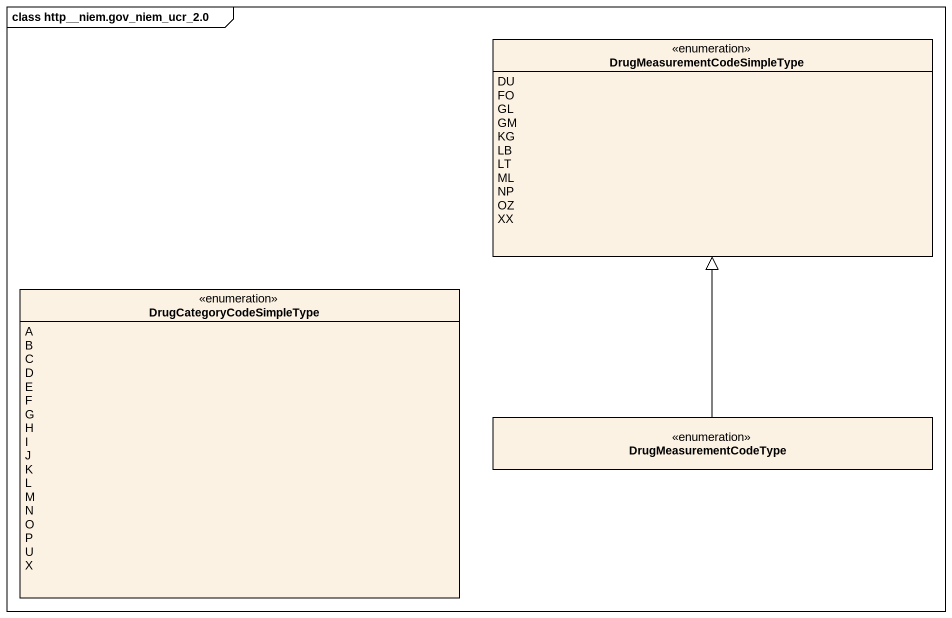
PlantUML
@startuml
mainframe class http__niem.gov_niem_ucr_2.0
hide circle
hide empty members
enum "DrugMeasurementCodeSimpleType" as DrugMeasurementCodeSimpleTyp {
  DU
  FO
  GL
  GM
  KG
  LB
  LT
  ML
  NP
  OZ
  XX
}
enum DrugCategoryCodeSimpleType {
  A
  B
  C
  D
  E
  F
  G
  H
  I
  J
  K
  L
  M
  N
  O
  P
  U
  X
}
enum DrugMeasurementCodeType
DrugMeasurementCodeType -up-|> DrugMeasurementCodeSimpleTyp
@enduml
